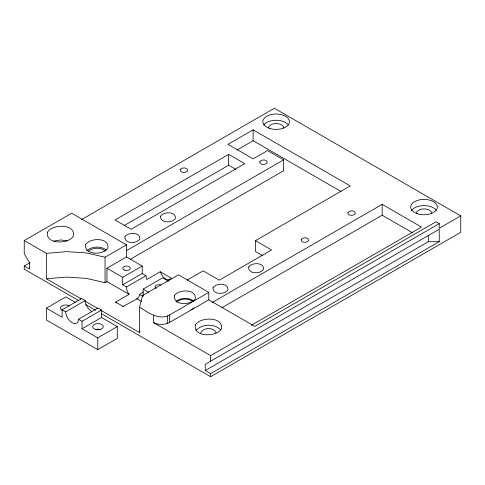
<?xml version="1.0" encoding="UTF-8"?>
<svg xmlns="http://www.w3.org/2000/svg" width="485" height="485" viewBox="0 0 485 485"><rect width="100%" height="100%" fill="white"/><g stroke="black" fill="none" stroke-linecap="round" stroke-linejoin="round"><path stroke-width="0.73" d="M101.547 310.03L98.012 307.987L78.497 319.257L78.315 320.767A9.124 5.268 60 0 1 72.083 322.695A9.124 5.268 60 0 1 65.845 313.571L65.663 311.849L62.135 309.806L62.135 317.263L46.378 308.163L46.378 319.961L97.782 349.643L117.297 338.372L117.297 326.575L101.547 317.481L82.026 328.745L82.026 321.294L101.547 310.03L101.547 317.481M100.862 310.248L139.559 332.589L139.559 307.132L142.56 295.529L178.413 274.831L208.774 292.364L208.774 299.815L254.813 326.393L436.015 221.778L439.24 223.64L439.24 228.296L460.75 215.88L460.75 232.303L210.642 376.736L101.42 313.68M139.559 332.589L139.935 331.14M200.614 333.231C202.481 327.199 214.346 326.848 216.11 333.068M196.037 330.309C202.1 323.798 214.8 323.368 220.869 330.049M86.773 250.581C92.12 246.253 100.698 245.859 106.294 249.914M88.428 251.127C93.053 247.398 100.553 247.156 105.197 250.951M176.134 301.227C181.117 297.62 188.75 297.39 193.764 301.046M176.54 301.991C180.996 298.384 188.144 298.057 192.806 301.44M192.363 309.048L194.127 307.733M78.534 300.464L24.25 269.12L24.25 266.016L29.627 269.12L29.627 262.912L24.25 253.6L24.25 240.56L71.647 213.194L126.47 244.846L126.47 256.953L106.955 268.223L106.955 281.573L129.071 294.34L115.63 302.1L116.254 303.016M81.492 219.62L274.358 108.264L460.75 215.88M262.537 255.619L255.437 251.521L255.437 240.657L350.237 185.925L253.109 129.853L228.017 144.336L253.164 158.856L267.502 150.58L283.598 159.868L283.598 170.738L130.174 259.354M24.25 266.016L30.143 262.615M228.665 154.369L115.048 219.966L131.18 229.284L244.798 163.688L228.665 154.369L228.665 165.239L124.19 225.555M237.026 150.004L253.109 140.717L341.046 191.484M24.25 240.56L46.421 253.358L66.512 251.624L86.512 252.94L105.051 257.208L126.47 244.846M126.239 250.763L283.598 159.868M46.378 308.163L65.893 296.899L75.351 302.355M46.421 253.358L46.421 278.814L66.512 277.08L86.512 278.396L105.051 282.67L106.955 281.573M62.135 309.806L81.65 298.542L85.178 300.579L85.366 302.3A9.124 5.268 60 0 0 91.598 311.425M122.705 277.317L142.226 266.047L142.226 273.498L122.705 284.768L122.705 277.317L106.955 268.223M65.663 311.849L85.178 300.579M122.705 284.768L126.47 286.938L145.985 275.674L146.743 279.524L160.183 271.758L171.581 278.341L167.101 280.93M143.142 295.82L143.142 289.115L162.657 277.844L168.459 281.197M122.705 306.744L137.485 298.566A9.124 5.268 60 0 0 139.377 294.389L143.281 292.14M187.113 280.1L203.16 270.836L219.293 280.148L271.57 249.969L255.437 240.657M82.026 328.745L97.782 337.845L117.297 326.575M139.559 307.132C148.101 312.552 159.05 320.797 169.556 315.001L208.774 292.364M153.484 315.171L153.484 322.622C158.456 325.108 164.621 324.956 169.556 322.452L208.774 299.815M212.042 302.579L382.168 204.361L421.483 227.059L251.363 325.277M221.857 307.781L382.168 215.225L412.311 232.63M153.484 322.622L210.642 355.62L439.24 223.64M205.264 370.522L428.285 241.76L439.24 241.645L439.24 229.229L205.264 364.314L205.264 370.522L210.642 373.626L439.24 241.645M190.654 309.812L191.793 309.303M169.738 279.76L169.113 279.954A9.124 5.268 60 0 1 162.657 276.226L160.183 271.758M53.92 241.069L60.728 239.948L67.476 240.924M228.665 165.239L235.765 169.338M126.47 256.953L142.226 266.047M142.226 273.498L145.985 275.674M143.142 289.115L148.81 292.388M139.377 294.389L143.142 296.565M136.776 298.79L141.329 301.415M115.63 302.1L123.329 306.55M46.421 278.814L81.183 298.887M85.117 301.161L97.582 308.357M85.724 304.616L95.533 310.279M78.497 319.257L82.026 321.294M129.071 294.34L128.361 293.298A9.124 5.268 60 0 1 126.47 286.938M428.285 235.552L428.285 241.76M382.168 204.361L382.168 215.225M253.109 129.853L253.109 140.717M210.642 355.62L210.642 361.21M210.642 373.626L210.642 376.736M169.556 315.001L169.556 322.452M167.313 316.008L167.313 323.459M105.051 257.208L105.051 282.67M97.782 337.845L97.782 349.643M156.128 288.448A3.801 2.195 0 0 1 155.8 285.556A3.801 2.195 0 0 1 160.717 284.992M411.413 210.829A13.307 7.681 0 0 1 423.581 205.622A13.307 7.681 0 0 1 436.312 210.357M416.415 213.297A7.602 4.389 0 0 1 424.017 208.908A7.602 4.389 0 0 1 431.626 213.297M263.846 124.978A13.307 7.681 0 0 1 276.141 120.238A13.307 7.681 0 0 1 288.436 124.978M268.532 127.919A7.602 4.389 0 0 1 276.141 123.529A7.602 4.389 0 0 1 283.743 127.919M61.941 310.23A5.323 3.074 0 0 1 61.941 305.883A5.323 3.074 0 0 1 69.47 305.883M95.309 329.612A5.323 3.074 0 0 1 100.631 329.612M47.451 232.224C45.214 244.713 68.949 244.313 73.514 236.001C75.751 223.512 52.016 223.912 47.451 232.224M85.56 244.761C83.972 255.546 103.717 255.158 107.894 247.999C109.483 237.213 89.737 237.601 85.56 244.761M124.912 236.838C124.202 243.919 136.776 243.961 139.807 238.996C140.517 231.909 127.943 231.866 124.912 236.838M160.547 216.262C159.838 223.349 172.411 223.391 175.437 218.42C176.152 211.339 163.572 211.296 160.547 216.262M180.184 169.647C179.826 173.187 186.113 173.212 187.628 170.726C187.98 167.186 181.693 167.161 180.184 169.647M174.412 295.741C172.927 305.805 191.363 305.441 195.261 298.76C196.74 288.696 178.31 289.054 174.412 295.741M195.334 325.053C193.097 337.542 216.825 337.142 221.39 328.83C223.627 316.335 199.893 316.741 195.334 325.053M213.024 287.708C212.315 294.789 224.888 294.831 227.914 289.866C228.623 282.779 216.049 282.737 213.024 287.708M259.766 161.669C259.414 165.209 265.701 165.233 267.211 162.748C267.568 159.207 261.282 159.183 259.766 161.669M248.66 267.132C247.944 274.219 260.524 274.261 263.549 269.29C264.258 262.209 251.685 262.167 248.66 267.132M301.173 239.505C300.815 243.046 307.102 243.064 308.618 240.578C308.975 237.038 302.688 237.019 301.173 239.505M347.878 212.539C347.521 216.08 353.808 216.098 355.323 213.618C355.675 210.078 349.388 210.053 347.878 212.539M124.651 270.169A3.801 2.195 0 0 0 130.35 268.266A3.801 2.195 0 0 0 124.651 266.368A3.801 2.195 0 0 0 124.651 270.169M269.484 128.367A13.307 7.681 0 0 0 289.448 121.711A13.307 7.681 0 0 0 269.484 115.06A13.307 7.681 0 0 0 269.484 128.367M417.367 213.746A13.307 7.681 0 0 0 437.325 207.089A13.307 7.681 0 0 0 417.367 200.432A13.307 7.681 0 0 0 417.367 213.746M95.309 329.345A5.323 3.074 0 0 0 103.293 326.684A5.323 3.074 0 0 0 95.309 324.022A5.323 3.074 0 0 0 95.309 329.345"/></g></svg>
